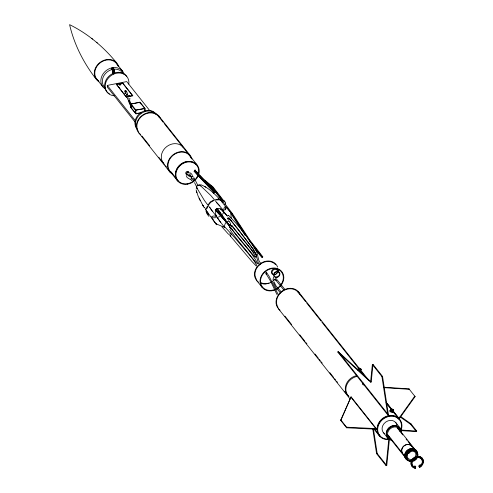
<?xml version="1.0" encoding="UTF-8"?>
<svg xmlns="http://www.w3.org/2000/svg" width="493" height="493" viewBox="0 0 493 493"><rect width="100%" height="100%" fill="white"/><g stroke="black" fill="none" stroke-linecap="round" stroke-linejoin="round"><path stroke-width="0.74" d="M194.452 170.769L195.259 170.042M194.39 170.196L195.111 170.64L195.382 170.128M187.395 173.277L187.648 172.254M125.456 91.914L125.462 91.519M124.784 91.944L125.074 90.712M125.425 91.809L125.906 90.515L126.763 91.778M273.023 279.987L273.479 276.992M190.415 176.734L190.409 176.118M231.451 228.123L230.644 228.29A12.165 5.053 -81.8 0 1 229.288 226.33A12.165 4.757 -85.8 0 0 230.687 228.333L231.322 228.376L230.823 228.345A12.165 4.104 86.3 0 1 229.405 226.33A12.165 4.443 -89.8 0 0 230.742 228.339M112.268 69.63L112.885 73.556M126.103 91.39L125.69 91.094L126.122 91.908M370.57 382.118L372.357 364.518L372.991 364.389L382.55 376.43L388.441 414.816L387.806 414.94L337.773 351.928L338.408 351.805L371.204 381.995L370.57 382.118L337.773 351.928M371.204 381.995L372.991 364.389M389.458 438.887L386.752 465.558L386.118 465.688L388.804 439.22M360.371 369.775L358.67 369.041L360.284 369.614L368.949 380.608M225.948 208.071L225.437 209.864M225.449 208.015L224.944 209.735M125.481 91.273L125.049 91.223L125.407 91.901M194.452 170.171L194.279 170.72M206.351 208.619L207.319 206.228M206.838 208.742L207.756 206.468M255.306 254.764L255.59 254.308M256.329 256.625L255.775 257.34L254.302 256.305L231.106 228.499M228.616 217.715L228.388 218.337L231.618 221.363L237.62 228.555L253.131 248.971L256.077 254.961L258.64 263.934M260.261 264.008L260.871 263.509M131.471 105.668L131.483 105.995M340.786 419.907L351.065 396.834L376.301 428.62L376.332 429.218L346.597 427.788L340.817 420.511L340.786 419.907L346.573 427.191L346.597 427.788M340.817 420.511L351.065 396.834M359.582 368.721L359.231 369.503A0.906 0.77 -38.5 0 1 358.947 368.542L359.582 368.721L298.314 291.653M359.693 368.863L359.342 369.645L360.445 369.818L358.608 368.986L359.434 369.67A0.906 0.77 -38.5 0 1 359.058 368.684L360.229 369.251A0.906 0.413 -74.1 0 1 359.687 369.75M359.563 369.491L359.872 368.807L359.342 368.413A0.906 0.413 -74.1 0 0 359.28 369.59A0.906 0.413 -74.1 0 0 359.939 369.171M359.742 369.479L359.982 368.943L360.617 369.121A0.906 0.77 -38.5 0 1 360.149 369.614M391.719 409.19L392.009 409.27A0.906 0.413 -74.1 0 0 391.947 410.447A0.906 0.413 -74.1 0 0 392.607 410.028L391.442 409.455A0.906 0.77 -38.5 0 0 391.861 410.478A0.906 0.77 -38.5 0 0 392.995 409.899L392.36 409.72L392.009 410.503A1.799 1.645 70.3 0 1 391.806 410.398L390.986 409.763L392.822 410.595L391.06 409.8L392.748 410.552L391.806 410.441A1.799 1.658 71.7 0 1 391.608 410.281L391.719 409.19A0.906 0.413 -74.1 0 0 391.553 409.911M392.077 409.64L392.009 410.503M392.009 409.27L392.249 409.578L391.682 410.299M410.952 423.795L416.733 431.079L416.443 431.658L410.663 424.381L410.952 423.795L400.279 416.277M208.564 205.002L210.603 202.358L213.679 200.608M208.163 204.7L210.326 201.945L213.531 200.133M223.502 212.853L222.522 214.313M231.464 228.191L230.823 228.345M415.408 468.35A6.557 5.552 -38.5 0 1 412.105 459.951A6.557 5.552 -38.5 0 1 422.033 457.991A6.557 5.552 -38.5 0 1 419.574 467.53L419.007 466.15L419.802 465.263A5.657 4.788 -38.5 0 1 420.289 465.195L421.04 465.078A1.497 1.269 -38.5 0 0 421.299 464.985A0.801 0.678 -38.5 0 0 421.688 464.683L421.509 464.468A5.608 4.751 -38.5 0 0 420.393 458.022A5.608 4.751 -38.5 0 0 413.356 459.408A5.608 4.751 -38.5 0 0 412.863 466.168A0.801 0.678 -38.5 0 0 413.307 466.31A4.08 3.457 -38.5 0 0 414.225 466.138L415.192 466.027L415.759 466.563L415.408 468.35L415.605 466.366L414.391 466.36M399.244 418.785L415.106 396.6L414.767 396.144L398.905 418.329L399.244 418.785L393.057 410.989M415.242 468.14L415.285 468.079A6.557 5.552 -38.5 0 1 411.938 459.741A6.557 5.552 -38.5 0 1 421.866 457.781A6.557 5.552 -38.5 0 1 419.407 467.321L419.574 467.53M230.847 235.845L230.385 236.048L229.96 235.371A3.827 3.241 -38.5 0 1 229.923 233.861L230.477 233.072L231.02 233.774A3.827 3.241 -38.5 0 1 231.125 234.452M124.84 93.208L125.949 93.177M125.481 93.078L125.974 92.986M228.444 218.072L228.037 218.27L228.425 218.325M257.013 263.262L256.705 263.225M194.156 180.728L193.441 180.074A3.827 3.241 -38.5 0 1 193.404 178.565L193.959 177.776L194.501 178.478A3.827 3.241 -38.5 0 1 194.587 179.711M125.019 90.749L125.586 90.786L126.048 91.772M198.26 185.085L197.292 185.448L196.504 187.167A3.383 1.793 59 0 0 196.368 187.352M219.933 216.538L218.288 217.105M359.496 370.354L358.818 370.04M391.904 411.131L391.202 410.817M111.572 67.917L113.014 69.723L114.388 69.618L114.764 73.001M113.532 73.987L113.39 71.041L114.659 70.789M135.261 122.301L107.394 87.206L107.308 85.412L126.713 81.585L149.86 110.734M116.403 84.272L122.745 83.027L132.753 95.63L126.424 97.176L116.403 84.272L126.424 97.176M116.416 84.574L122.757 83.323L132.765 95.925M126.411 96.874L132.753 95.63M131.619 107.289L130.861 107.603L135.976 113.858L141.522 112.768M131.748 107.727L130.861 107.603L131.009 103.949L139.883 102.199L144.997 108.46L145.127 111.135M141.066 112.718L135.643 113.624L135.489 110.333L130.707 104.313L131.009 103.949L135.791 109.97L135.976 113.858L131.193 107.838L130.91 104.109L139.79 102.359L140.234 102.846M372.357 364.518L381.915 376.56L382.55 376.43M377.194 453.517L373.417 428.916L372.782 429.039L376.56 453.646L377.194 453.517L386.752 465.558M215.33 199.616L218.917 199.314L221.456 199.856M223.908 201.255L224.216 201.409M199.844 184.733L200.774 185.128M216.267 199.948L218.874 199.819L221.302 200.331M215.718 217.709L213.161 217.826M229.596 221.369C226.084 220.667 224.099 224.364 224.605 227.402L216.02 223.797L216.661 224.623L208.958 214.227M346.573 427.191L376.301 428.62M383.646 387.202L408.98 388.86L415.106 396.6M383.985 387.658L409.326 389.316L408.98 388.86M401.247 430.025L416.733 431.079M400.957 430.605L416.443 431.658M198.642 185.103L199.197 185.208A31.959 8.849 78.9 0 1 200.824 186.027M228.561 215.373C239.019 226.004 248.682 238.07 256.268 250.98C258.505 255.694 257.654 260.569 260.705 263.25M228.099 215.281L228.635 215.386M358.664 369.855C356.944 369.805 361.024 371.617 359.668 370.286M391.165 410.663C389.236 410.459 393.18 412.358 392.194 411.168M231.242 218.109L230.706 212.612L231.587 213.543L227.125 207.96L225.554 206.863L224.5 207.072L223.945 208.373L223.822 210.905C217.308 205.889 213.118 208.835 216.452 216.519C207.88 213.703 214.209 222.355 216.84 224.765M359.872 368.807L360.506 368.986A0.906 0.77 -38.5 0 1 359.976 369.503M391.96 409.498L391.331 409.319A0.906 0.77 -38.5 0 0 391.75 410.336A0.906 0.77 -38.5 0 0 392.884 409.763L392.249 409.578M201.089 184.826C209.704 188.289 216.23 195.548 222.472 202.161M190.255 175.785L191.278 177.024M124.865 93.276L125.475 93.159M193.324 176.962L192.362 176.235M190.397 172.889L191.845 174.269L192.461 176.321M190.945 176.821L187.248 174.374L187.506 175.274M190.52 179.625L187.124 177.554L186.237 175.52M187.956 172.193L188.258 172.796M205.914 187.204L204.915 186.576M214.905 192.677L198.556 175.434L194.864 171.404L194.969 170.966L194.809 171.348L194.575 171.022L214.56 192.215M200.824 185.984L210.868 195.555L223.822 210.905M399.989 416.856L410.663 424.381M116.188 62.358C103.456 46.761 87.692 33.555 69.581 24.65C74.16 44.364 83.483 62.747 95.833 78.714M266.275 272.019L265.924 272.364A2.496 2.114 -38.5 0 0 266.01 273.553L266.473 273.399A2.496 2.114 -38.5 0 0 266.386 272.204L269.135 276.351L278.409 294.962M256.354 266.084L251.707 261.247L230.089 235.722M91.815 38.497L92.493 39.046M96.48 42.269L97.263 42.897M213.888 193.416L212.982 192.627M225.184 206.327L227.612 208.539M419.407 467.321L418.84 465.934L419.635 465.053A5.657 4.788 -38.5 0 1 420.122 464.985L420.874 464.868A1.497 1.269 -38.5 0 0 421.133 464.77A0.801 0.678 -38.5 0 0 421.515 464.474M216.47 202.518L219.853 205.908M194.889 171.428L194.76 171.114M256.206 262.763L233.657 236.523L224.105 226.164M215.194 210.043L228.986 225.165L217.419 208.354M218.042 198.223L218.424 198.599M223.064 211.522L227.464 216.18M203.375 179.427L195.407 171.003M228.653 234.397L221.924 226.86M214.27 192.8L194.205 171.49L194.821 171.207L194.224 171.521M204.983 181.079L215.194 192.091M199.32 175.576L203.369 179.631L212.378 187.069L223.138 200.934M198.913 176.106L202.974 180.179L211.891 187.513L222.565 201.28M199.375 174.812L203.436 179.008L213.013 186.946L223.767 200.811M198.882 175.249L203.036 179.551L212.526 187.389L223.193 201.15M277.51 287.672L281.281 291.899M254.363 253.088L231.679 225.849M224.186 204.65L231.587 213.543M215.484 209.192L225.911 221.61M280.646 293.076L275.642 287.296L273.418 282.501M198.248 174.374L195.918 171.656M197.675 174.719L195.918 172.686M197.718 173.918L195.974 171.872M221.591 209.18L227.162 215.817M226.916 222.848L228.986 225.165L228.382 224.297M226.7 222.602L228.986 225.165L224.512 219.083M197.705 172.895L196.547 171.533M226.854 222.725L226.275 222.096M226.607 222.442L226.065 221.844M225.683 221.339L216.082 210.141A86.355 23.904 78.9 0 0 215.293 209.34M276.259 280.69L275.1 279.278L283.876 289.995M262.578 257.463L249.507 240.861L231.79 213.752M253.944 247.8L254.881 248.953M255.824 250.105L261.943 257.586M208.958 216.415L207.442 214.523M277.577 287.752L275.827 285.613L273.991 281.78M275.291 277.596L285.12 289.687M207.849 214.221L208.342 214.837M262.868 256.878L250.043 240.455L232.252 213.395M262.233 257.001L249.822 241.145M116.786 63.85L122.702 71.288M359.982 368.943L360.229 369.251M392.36 409.72L392.607 410.028M158.678 115.769L189.811 154.975M386.044 402.14L391.38 408.857M392.816 410.657L399.496 419.075M386.389 402.596L391.627 409.19M158.389 116.206L163.183 122.239M164.138 123.447L196.923 164.736M298.025 292.09L305.666 301.704M306.615 302.905L320.937 320.943M321.892 322.145L358.639 368.425M360.075 370.225L365.8 377.441M386.321 403.286L390.616 408.691M392.527 411.1L399.213 419.512M395.651 422.439L400.094 428.041M112.842 67.67L114.284 69.47M338.408 351.805L388.441 414.816M113.618 69.045L114.425 70.302L114.604 73.278M113.63 69.347L113.975 69.778M114.129 69.975L114.382 70.813M397.438 427.376L416.856 451.828M397.105 427.751L402.787 434.912M406.103 439.084L407.052 440.274M407.994 441.469L414.151 449.222M415.574 451.009L416.517 452.204M112.349 69.297L113.162 70.585L113.347 73.79M112.361 69.593L113.076 70.622L113.236 73.648M412.912 466.162L413.079 466.372A0.801 0.678 -38.5 0 0 413.479 466.52M387.745 434.647L407.631 459.692M387.412 435.023L407.298 460.068M383.517 432.805L387.966 438.406M107.308 85.412L135.174 120.508M351.096 397.438L376.332 429.218M171.065 171.854L175.298 177.19M176.71 178.965L178.121 180.746M141.984 136.08L149.65 145.731M158.752 157.193L164.514 164.452M165.457 165.636L166.412 166.844M167.811 168.6L177.696 181.048M256.748 280.609L262.313 287.61M284.954 316.155L291.634 324.573M299.75 334.79L305.001 341.402M305.956 342.604L306.905 343.806M315.021 354.023L318.361 358.232M319.316 359.434L320.271 360.636M321.226 361.837L322.182 363.039M329.817 372.653L333.638 377.465M334.587 378.667L335.542 379.869M336.497 381.071L337.452 382.272M344.613 391.288L348.908 396.699M374.68 429.156L379.93 435.763M96.523 78.818L103.012 87.002M138.829 132.9L169.962 172.106M278.459 308.778L350.055 398.936M373.441 428.392L379.647 436.206M376.56 453.646L386.118 465.688M216.452 216.519L204.41 200.472L197.292 188.671M224.605 227.402L216.396 216.747M113.014 69.723L113.39 71.041M232.148 225.621C238.674 235.099 252.157 248.762 255.374 256.742M224.857 203.695L232.425 213.623M223.612 217.912L224.438 218.991M225.264 220.081L216.544 208.385M222.516 216.47L217.247 209.254M225.4 220.248L228.253 224.118M231.457 221.265L230.2 219.465L251.307 246.574L255.873 253.531M207.898 213.222L206.277 210.918L206.887 211.774M227.704 218.473L227.483 218.035L228.536 220.408M206.277 210.918L208.521 214.104M229.559 222.016L230.755 223.723M220.63 222.398L216.68 216.384A60.035 16.62 78.9 0 1 215.607 214.578M231.611 228.592C239.61 240.787 251.116 250.777 257.802 263.78M212.483 211.522L209.926 207.498M231.155 213.876L245.2 235.494M207.917 212.668L208.416 213.42M266.035 273.627L270.731 281.472L276.924 294.494M229.239 217.949L230.268 219.558M206.259 210.129L205.593 209.081M239.074 224.605L245.834 235.364M205.698 209.537L207.054 211.688M196.085 189.848L198.149 196.214L203.11 205.926M202.574 205.057L204.114 207.553M205.014 208.138L205.298 208.601M212.871 219.767L211.442 217.228M204.496 207.276L204.749 207.701M260.501 263.958L259.971 263.626L259.528 264.39A3.827 3.241 -38.5 0 0 259.466 264.957M203.56 205.649L203.788 206.056M206.961 213.882L205.945 210.967M229.855 229.337C237.01 240.954 251.905 255.522 256.693 265.345M196.442 188.702L196.22 188.166M229.399 226.379L229.103 225.985M211.121 216.606L211.275 216.914M130.023 104.873L128.291 100.56M195.474 180.654L197.779 185.3M194.532 182.62L196.836 187.266M199.03 198.18L200.121 200.448M129.838 102.84L130.09 103.45M130.121 103.598L128.919 100.326M130.479 102.71L129.56 100.196M206.998 212.908L206.45 210.955M129.628 102.39L128.932 100.43M126.972 92.37L127.632 94.305M126.861 94.12L127.009 94.557M188.93 176.272L188.64 175.261M126.991 94.434L127.163 95.013M126.368 94.687L126.695 95.667M127.145 94.896L127.336 95.537M128.069 99.9L127.447 97.978M128.075 97.75L128.279 98.39M188.967 173.77L189.404 176.167M196.35 191.198L196.806 192.757L196.701 192.393M190.015 173.77L190.409 176.161M230.804 225.196A8.8 3.445 -85.8 0 0 229.27 224.876L229.011 225.517L229.307 224.826A8.8 3.654 -81.8 0 1 230.927 225.209A4.499 1.867 -81.8 0 1 231.513 226.515M228.992 225.621L229.116 224.87A8.8 2.434 78.9 0 1 230.305 225.227A4.499 1.245 78.9 0 1 230.527 225.547M228.999 225.412L229.251 224.851A8.8 3.217 -89.8 0 1 230.681 225.19M191.358 177.425L191.192 176.568L191.259 177.344M112.157 69.655L112.854 73.753M381.915 376.56L387.806 414.94M363.304 385.07L363.205 383.036L362.571 383.16L362.638 384.515M144.911 111.128L144.665 108.22L139.883 102.199L139.809 102.772M140.252 103.259L140.283 103.875M392.145 411.637A1.682 0.462 24.3 0 1 392.021 412.431A1.682 0.462 24.3 0 1 389.698 411.107A1.682 0.462 24.3 0 1 391.652 411.353M392.225 410.934A1.682 0.462 24.3 0 1 392.601 411.889A1.682 0.462 24.3 0 1 390.148 410.774A1.682 0.462 24.3 0 1 391.152 410.447M392.317 409.948A0.906 0.413 -74.1 0 1 391.608 410.281M359.489 369.497A0.906 0.413 -74.1 0 1 359.625 368.493M359.163 370.526A1.682 0.462 24.3 0 1 360.377 371.445A1.682 0.462 24.3 0 1 359.607 371.648M359.644 370.046A1.682 0.462 24.3 0 1 360.482 371.106A1.682 0.462 24.3 0 1 358.208 370.342M357.77 370.003A1.682 0.462 24.3 0 1 358.67 369.639M411.359 460.665A6.717 5.688 -38.5 0 1 404.741 455.569A6.717 5.688 -38.5 0 1 411.569 448.605A6.717 5.688 -38.5 0 1 417.355 454.552M407.015 458.749A5.756 4.875 -38.5 0 1 408.808 450.343A5.756 4.875 -38.5 0 1 416.462 453.166M410.09 460.653A6.717 5.688 -38.5 0 1 404.716 454.491A6.717 5.688 -38.5 0 1 412.24 448.451A6.717 5.688 -38.5 0 1 417.133 454.996M416.351 453.024A5.756 4.875 -38.5 0 1 416.394 453.48M406.904 458.607A5.756 4.875 -38.5 0 1 407.791 450.849A5.756 4.875 -38.5 0 1 415.673 451.249M402.621 453.381A5.811 4.924 -38.5 0 1 404.334 445.549A5.811 4.924 -38.5 0 1 412.08 446.738M410.108 451.366A1.331 1.128 -38.5 0 1 407.945 452.882M412.912 458.989A4.653 3.938 -38.5 0 1 407.144 455.649A4.653 3.938 -38.5 0 1 413.448 451.2A4.653 3.938 -38.5 0 1 414.434 457.917M402.023 452.038A5.645 4.782 -38.5 0 1 404.168 445.851A5.645 4.782 -38.5 0 1 410.669 445.352M421.675 464.677A5.608 4.751 -38.5 0 0 421.811 459.439A5.608 4.751 -38.5 0 0 417.004 457.652A5.608 4.751 -38.5 0 0 412.456 461.282A5.608 4.751 -38.5 0 0 413.079 466.372M414.391 466.347A4.08 3.457 -38.5 0 1 413.473 466.563M346.869 394.092A12.608 10.68 -38.5 0 1 356.661 375.635M348.847 396.452A12.608 10.68 -38.5 0 1 346.782 384.848A12.608 10.68 -38.5 0 1 357.215 376.338M397.783 426.95A6.939 5.873 -38.5 0 1 398.35 429.138M388.472 436.293A6.939 5.873 -38.5 0 1 387.911 436.028M397.309 427.228A6.391 5.411 -38.5 0 1 397.685 428.22M388.737 435.83A6.391 5.411 -38.5 0 1 387.301 434.931M384.503 433.692A7.98 6.76 -38.5 0 1 385.785 422.026A7.98 6.76 -38.5 0 1 396.92 424.874M392.286 440.459A7.98 6.76 -38.5 0 1 386.611 433.15A7.98 6.76 -38.5 0 1 394.844 425.977A7.98 6.76 -38.5 0 1 401.555 432.386M398.35 427.906A6.939 5.873 -38.5 0 1 398.683 429.557M389.396 436.921A6.939 5.873 -38.5 0 1 387.245 435.732M391.288 439.3A6.939 5.873 -38.5 0 1 390.142 428.818A6.939 5.873 -38.5 0 1 400.519 431.387M397.37 427.178A6.391 5.411 -38.5 0 1 398.017 428.645M388.552 436.003A6.391 5.411 -38.5 0 1 387.245 434.949M390.203 438.986A7.598 6.434 -38.5 0 1 386.481 431.492A7.598 6.434 -38.5 0 1 394.227 425.471A7.598 6.434 -38.5 0 1 400.519 430.962M389.895 439.01A7.598 6.434 -38.5 0 1 389.359 427.628A7.598 6.434 -38.5 0 1 400.544 430.198M397.777 427.098A6.939 5.873 -38.5 0 1 399.897 431.085M390.61 438.45A6.939 5.873 -38.5 0 1 387.147 435.313M398.393 427.665A6.939 5.873 -38.5 0 1 400.039 431.264M390.758 438.628A6.939 5.873 -38.5 0 1 387.295 435.492M222.873 202.869A1.343 1.14 -38.5 0 1 222.023 201.594A1.343 1.14 -38.5 0 1 223.415 200.435A1.343 1.14 -38.5 0 1 224.531 201.495M223.286 203.856A1.343 1.14 -38.5 0 1 224.198 201.89A1.343 1.14 -38.5 0 1 225.603 203.19A1.343 1.14 -38.5 0 1 223.588 204.127M266.325 274.12A1.682 1.424 -38.5 0 1 265.992 274.102M258.332 282.039A12.608 10.68 -38.5 0 1 259.879 263.965A12.608 10.68 -38.5 0 1 277.651 267.107M278.255 270.109A12.608 10.68 -38.5 0 1 278.255 271.125M274.268 279.685A12.608 10.68 -38.5 0 1 273.313 280.56M269.049 283.062A12.608 10.68 -38.5 0 1 260.304 283.124M277.67 269.246A12.091 10.236 -38.5 0 1 277.762 270.207M263.718 283.413A12.091 10.236 -38.5 0 1 260.55 282.68M256.471 279.383A12.091 10.236 -38.5 0 1 260.181 264.285A12.091 10.236 -38.5 0 1 275.63 264.686M230.558 225.233A4.499 1.516 86.3 0 1 231.075 226.102M230.558 225.196A8.8 2.97 86.3 0 0 229.202 224.876L229.202 224.87A8.8 2.712 82.6 0 1 230.434 225.209A4.499 1.387 82.6 0 1 230.65 225.523M229.448 226.33A12.165 3.741 82.6 0 0 230.853 228.333L231.279 228.401L230.977 228.333A12.165 3.365 78.9 0 1 229.88 226.996M220.186 208.761A60.035 15.295 26.7 0 1 223.021 211.515M217.253 209.254A86.355 22 26.7 0 1 216.643 208.311M197.336 188.69A31.959 8.141 26.7 0 1 196.824 186.952M230.681 225.227A4.499 1.645 -89.8 0 1 231.186 226.096M230.798 225.233A4.499 1.762 -85.8 0 1 231.291 226.102M198.241 185.189A3.796 3.118 -49.1 0 1 198.624 185.189M199.474 185.011A3.796 1.941 58.8 0 1 199.61 184.838M140.4 134.312A13.114 11.105 -38.5 0 1 141.503 115.917A13.114 11.105 -38.5 0 1 160.046 117.772M138.434 131.569A12.608 10.68 -38.5 0 1 142.822 115.442A12.608 10.68 -38.5 0 1 159.066 117.1M172.519 174.14A13.114 11.105 -38.5 0 1 173.098 154.747A13.114 11.105 -38.5 0 1 191.943 159.023M171.854 173.135A12.608 10.68 -38.5 0 1 173.4 155.055A12.608 10.68 -38.5 0 1 191.167 158.204M175.699 176.137A12.091 10.236 -38.5 0 1 182.447 163.084A12.091 10.236 -38.5 0 1 196.22 164.674M163.528 163.208A12.608 10.68 -38.5 0 1 166.739 146.594A12.608 10.68 -38.5 0 1 183.507 147.875M189.096 172.445A1.682 1.424 -38.5 0 1 189.324 172.778M186.57 174.664A1.682 1.424 -38.5 0 1 188.566 172.131M186.613 174.356A1.682 1.424 -38.5 0 1 186.101 172.1A1.682 1.424 -38.5 0 1 188.603 171.823M280.036 310.189A13.114 11.105 -38.5 0 1 281.639 291.394A13.114 11.105 -38.5 0 1 300.126 294.666M278.07 307.447A12.608 10.68 -38.5 0 1 282.458 291.32A12.608 10.68 -38.5 0 1 298.703 292.984M389.008 439.485A13.114 11.105 -38.5 0 1 377.318 427.881A13.114 11.105 -38.5 0 1 392.471 415.747A13.114 11.105 -38.5 0 1 401.271 429.674M389.032 439.029A12.608 10.68 -38.5 0 1 377.786 427.869A12.608 10.68 -38.5 0 1 392.36 416.209A12.608 10.68 -38.5 0 1 400.821 429.594M377.73 432.281A12.608 10.68 -38.5 0 1 383.049 418.07A12.608 10.68 -38.5 0 1 397.913 418.046M272.943 274.114A2.859 2.422 -38.5 0 1 273.59 269.813A2.859 2.422 -38.5 0 1 277.454 271.353A2.859 2.422 -38.5 0 1 273.935 274.515M277.553 269.468A11.832 10.02 -38.5 0 1 277.639 270.404M277.769 269.036A11.832 10.02 -38.5 0 1 278.046 270.916M275.131 279.001A11.832 10.02 -38.5 0 1 261.204 283.13M119.54 87.846A0.838 0.382 -2.7 0 1 119.528 87.501M129.647 98.508A0.838 0.382 -2.7 0 1 129.936 98.982A0.838 0.382 -2.7 0 1 128.932 99.216M137.516 129.542A12.091 10.236 -38.5 0 1 139.747 113.458A12.091 10.236 -38.5 0 1 156.102 114.166M136.74 128.507A12.091 10.236 -38.5 0 1 140.986 113.624A12.091 10.236 -38.5 0 1 156.207 114.29M109.428 93.88A12.584 10.655 -38.5 0 1 108.602 76.501A12.584 10.655 -38.5 0 1 126.793 76.495M114.296 95.827A12.584 10.655 -38.5 0 1 105.422 83.946A12.584 10.655 -38.5 0 1 119.066 72.976A12.584 10.655 -38.5 0 1 128.815 84.155M98.97 81.752A13.114 11.105 -38.5 0 1 99.869 62.537A13.114 11.105 -38.5 0 1 118.616 66.475M98.631 80.92A12.596 10.673 -38.5 0 1 100.134 62.882A12.596 10.673 -38.5 0 1 117.901 65.933M111.874 68.509A1.682 0.468 78.9 0 1 112.127 69.482M105.379 88.062A11.573 9.805 -38.5 0 1 107.123 71.984A11.573 9.805 -38.5 0 1 123.207 73.833M105.071 88.826A12.602 10.673 -38.5 0 1 106.309 70.468A12.602 10.673 -38.5 0 1 124.193 74.203M113.143 68.262A1.682 0.462 78.9 0 1 113.322 68.897M130.787 105.946C131.619 106.778 131.366 104.806 130.793 105.89M194.18 171.361L194.618 171.028L194.18 171.367M228.974 225.104L228.974 225.104M191.167 178.491L191.142 178.632A3.827 3.241 -38.5 0 0 191.247 180.13L191.863 180.684L192.332 179.785A3.827 3.241 -38.5 0 0 192.227 178.287L191.666 177.714L191.167 178.491M135.791 109.97L135.489 110.333L144.997 108.46L135.791 109.97M195.055 170.923L195.074 170.917M111.979 68.373L113.205 68.12L111.979 68.373M256.292 254.715L256.415 255.183L256.311 254.758M390.955 410.213A1.682 0.462 24.3 0 0 393.426 410.891A1.682 0.462 24.3 0 0 391.306 409.486A1.682 0.462 24.3 0 0 390.955 410.213M391.22 409.621A1.682 0.462 24.3 0 0 393.691 410.305A1.682 0.462 24.3 0 0 391.571 408.9A1.682 0.462 24.3 0 0 391.22 409.621M391.411 409.621A1.343 0.37 24.3 0 0 393.383 410.164A1.343 0.37 24.3 0 0 391.695 409.042A1.343 0.37 24.3 0 0 391.411 409.621M359.033 368.844A1.343 0.37 24.3 0 0 361.005 369.386A1.343 0.37 24.3 0 0 359.311 368.265A1.343 0.37 24.3 0 0 359.033 368.844M358.577 369.436A1.682 0.462 24.3 0 0 361.049 370.12A1.682 0.462 24.3 0 0 358.929 368.715A1.682 0.462 24.3 0 0 358.577 369.436M358.842 368.85A1.682 0.462 24.3 0 0 361.314 369.528A1.682 0.462 24.3 0 0 359.194 368.123A1.682 0.462 24.3 0 0 358.842 368.85M412.068 461.614A6.31 5.343 -38.5 0 0 417.238 452.327A6.31 5.343 -38.5 0 0 406.922 453.905A6.31 5.343 -38.5 0 0 412.068 461.614M412.068 461.165A5.811 4.924 -38.5 0 0 416.831 452.617A5.811 4.924 -38.5 0 0 407.329 454.065A5.811 4.924 -38.5 0 0 412.068 461.165M411.513 460.468A5.811 4.924 -38.5 0 0 416.277 451.915A5.811 4.924 -38.5 0 0 406.774 453.363A5.811 4.924 -38.5 0 0 411.513 460.468M414.767 467.795A0.629 0.53 -38.5 0 0 415.285 466.877A0.629 0.53 -38.5 0 0 414.262 467.031A0.629 0.53 -38.5 0 0 414.767 467.795M420.098 466.748A0.629 0.53 -38.5 0 0 420.609 465.823A0.629 0.53 -38.5 0 0 419.586 465.984A0.629 0.53 -38.5 0 0 420.098 466.748M414.601 467.586A0.629 0.53 -38.5 0 0 415.118 466.661A0.629 0.53 -38.5 0 0 414.095 466.822A0.629 0.53 -38.5 0 0 414.601 467.586M419.925 466.538A0.629 0.53 -38.5 0 0 420.443 465.614A0.629 0.53 -38.5 0 0 419.42 465.774A0.629 0.53 -38.5 0 0 419.925 466.538M271.902 290.771A12.608 10.68 -38.5 0 0 282.243 272.216A12.608 10.68 -38.5 0 0 261.629 275.365A12.608 10.68 -38.5 0 0 271.902 290.771M271.902 290.303A12.091 10.236 -38.5 0 0 281.817 272.512A12.091 10.236 -38.5 0 0 262.054 275.532A12.091 10.236 -38.5 0 0 271.902 290.303M187.55 183.704A12.091 10.236 -38.5 0 0 197.071 165.765A12.091 10.236 -38.5 0 0 177.314 169.21A12.091 10.236 -38.5 0 0 187.55 183.704M187.291 184.216A12.608 10.68 -38.5 0 0 197.631 165.654A12.608 10.68 -38.5 0 0 177.012 168.803A12.608 10.68 -38.5 0 0 187.291 184.216M274.607 274.669A3.365 2.847 -38.5 0 0 277.257 269.683A3.365 2.847 -38.5 0 0 271.76 270.639A3.365 2.847 -38.5 0 0 274.607 274.669M276.832 277.473A3.365 2.847 -38.5 0 0 279.482 272.481A3.365 2.847 -38.5 0 0 273.985 273.436A3.365 2.847 -38.5 0 0 276.832 277.473M276.758 277.029A2.859 2.422 -38.5 0 0 279.1 272.826A2.859 2.422 -38.5 0 0 274.428 273.535A2.859 2.422 -38.5 0 0 276.758 277.029M119.713 84.993A0.838 0.382 -2.7 0 0 120.982 84.623A0.838 0.382 -2.7 0 0 119.737 84.328A0.838 0.382 -2.7 0 0 119.713 84.993M128.605 96.197A0.838 0.382 -2.7 0 0 129.881 95.827A0.838 0.382 -2.7 0 0 128.636 95.531A0.838 0.382 -2.7 0 0 128.605 96.197"/></g></svg>
